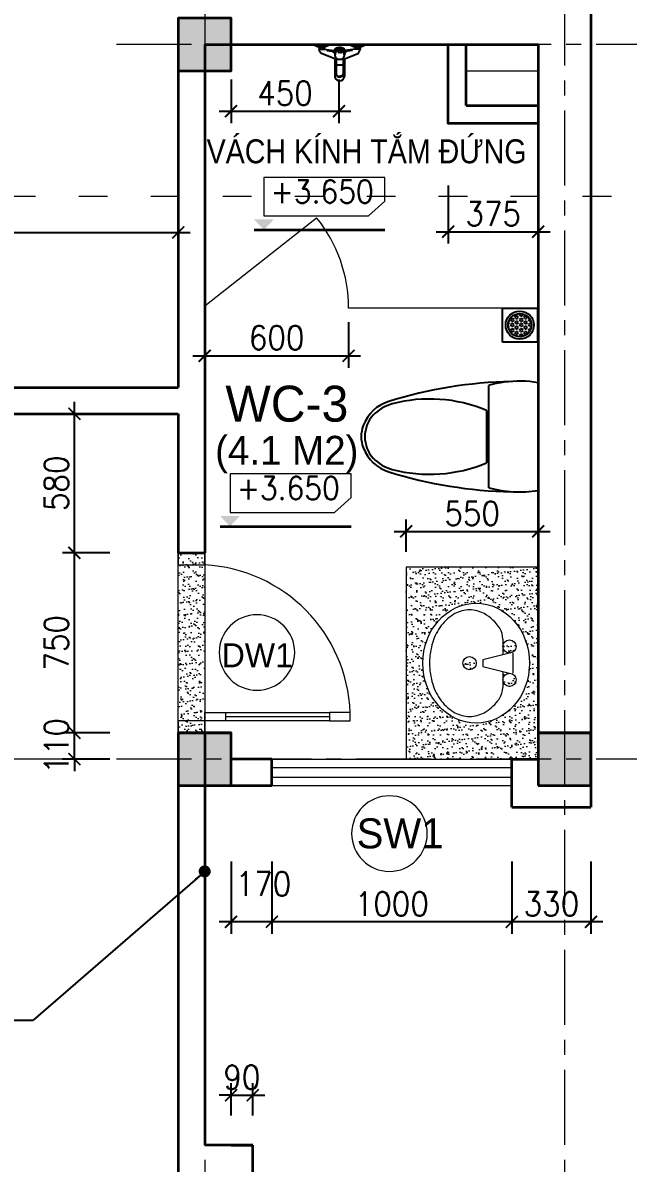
# Model space of a CAD drawing. Header units: millimetres. Extents: x -529782 to -142003, y -492574 to -273331.
# Drawn here: x -235183 to -232660, y -366696 to -361941 of the extents above; entities that cross this region are included whole.
import ezdxf

# ---------------------------------------------------------------- set-up
doc = ezdxf.new("R2010")
doc.units = ezdxf.units.MM
doc.header["$LTSCALE"] = 500
doc.header["$MEASUREMENT"] = 0
doc.header["$PDMODE"] = 3
doc.linetypes.add('ACAD_ISO03W100', pattern=[30, 12, -18])
doc.linetypes.add('CENTER', pattern=[2, 1.25, -0.25, 0.25, -0.25])
doc.layers.get('0').update_dxf_attribs({"linetype": 'CONTINUOUS', "lineweight": 13})
doc.layers.get('Defpoints').update_dxf_attribs({"color": 255, "linetype": 'CONTINUOUS', "lineweight": 13})
for name, color, linetype, lineweight in [('1.cat 30', 30, 'CONTINUOUS', 35), ('1.cot', 2, 'CONTINUOUS', 35), ('2.thay 145', 145, 'CONTINUOUS', 18), ('3.manh 08', 8, 'CONTINUOUS', 9), ('4.dim 08', 8, 'CONTINUOUS', 13), ('5.noi that 15', 15, 'CONTINUOUS', 9), ('7.tim 67', 67, 'CENTER', 9), ('8.vat lieu 08', 8, 'CONTINUOUS', 5), ('9.text \xad white', 7, 'CONTINUOUS', 15), ('CA.manh 08', 8, 'CONTINUOUS', 9), ('CA.thay 145', 145, 'CONTINUOUS', 18), ('noithat', 15, 'CONTINUOUS', 9)]:
    doc.layers.add(name, color=color, linetype=linetype, lineweight=lineweight)
doc.layers.add('Furniture', color=155, linetype='CONTINUOUS')
doc.layers.add('Interior', color=15, linetype='CONTINUOUS')
doc.styles.add('CA.JSC1', font='')
doc.styles.get("Standard").update_dxf_attribs({"font": 'txt.shx', "width": 0.9})
doc.styles.add('VnAvantH', font='')
doc.styles.get('CA.JSC1').set_extended_font_data('.VnAvantH')
doc.styles.get('VnAvantH').set_extended_font_data('.VnAvantH')
doc.dimstyles.new('CA 50', dxfattribs={"dimscale": 0, "dimtxt": 100, "dimasz": 50, "dimexe": 50, "dimexo": 0, "dimgap": 25, "dimtad": 1, "dimdec": 0, "dimzin": 0, "dimdsep": 46, "dimtxsty": 'Standard', "dimblk": 'ARCHTICK', "dimcen": 0.09, "dimdle": 50, "dimclrd": 256, "dimclre": 256, "dimclrt": 7, "dimadec": 0, "dimazin": 0, "dimtfac": 1, "dimtdec": 0, "dimtix": 1, "dimtmove": 2, "dimatfit": 3, "dimldrblk": 'DOT', "dimfxl": 1, "dimtolj": 1, "dimtzin": 0, "dimarcsym": 0})
pattern_1 = [(37.50000000000001, (0, 0), (-1.259867162192163, 38.53647538026317), [0, -30.4, 0, -34, 0, -32.5]), (7.499999999999999, (0, 0), (35.39553410535454, 56.4429213045948), [0, -16.4, 0, -27.4, 0, -10.5]), (327.5, (-24.6, 0), (62.2828372350299, 0.11318107073929), [0, -10, 0, -36, 0, -47]), (317.5, (-24.6, 0), (60.12253209144586, 17.55351129868498), [0, -5, 0, -23.6, 0, -27])]

# ---------------------------------------------------------------- blocks, each defined once
blk = doc.blocks.new('A$C748E2B85')
at = {"layer": 'Interior', "linetype": 'Continuous'}
for p, q in [((454.9078383371234, 729.4450964294374), (4.907838337123394, 729.4450964294374)), ((443.4428701847792, 523.0756696760654), (16.37280648946762, 523.0756696760654)), ((120.2002038061619, 513.6350480206311), (339.6154957935214, 513.6350480206311))]:
    blk.add_line(p, q, dxfattribs=at)
at = {"layer": 'Interior'}
for p, q in [((460.623056165874, 678.309802159667), (454.9078383371234, 729.4450964294374)), ((460.623056165874, 625.2653613947332), (460.623056165874, 678.309802159667)), ((455.0607122182846, 574.9670556634665), (460.623056165874, 625.2653613947332)), ((443.4428701847792, 523.0756696760654), (455.0607122182846, 574.9670556634665))]:
    blk.add_line(p, q, dxfattribs=at)
at = {"layer": 'Interior', "linetype": 'Continuous'}
for start, end in [(170.5376780025137, 187.7399460608841), (187.7399460608841, 195.8219819027273)]:
    blk.add_arc((470.6721695438027, 651.8177002482116), 472.1889783439482, start, end, dxfattribs=at)
at = {"layer": 'Interior'}
for centre, radius, start, end in [((1857.315027289093, 657.5956825204194), 1857.737852278393, 181.2223681000156, 197.2477400344126), ((-1397.499350614846, 657.5956825204194), 1857.737852278393, 342.7522599655873, 358.7776318999843), ((686.6743587851524, 277.5299879200757), 613.7088623028949, 157.3737438994382, 194.7785650620011), ((-226.8586591854692, 277.5299879200757), 613.7088623028949, 345.2214349379988, 22.62625610056185), ((242.327092282474, 156.1984405256808), 166.7070351506958, 197.2477400344126, 249.5476091976655), ((253.6172482296824, 163.284667480737), 165.8356054027062, 194.7785650620011, 226.85426446044), ((217.4885843843222, 156.1984405256808), 166.7070351506958, 290.4523908023345, 342.7522599655873), ((206.1984513700008, 163.284667480737), 165.8356054027062, 313.14573553956, 345.2214349379988), ((229.9078498035669, 137.9887551479042), 131.1654632825287, 226.85426446044, 313.14573553956), ((229.9078383371234, 122.8973074816167), 131.1654632825287, 249.5476091976655, 290.4523908023345)]:
    blk.add_arc(centre, radius, start, end, dxfattribs=at)
blk = doc.blocks.new('A$C1A9D127A')
at = {"layer": 'noithat', "color": 135, "linetype": 'Continuous'}
for p, q in [((49.99985728343017, 109.9998206971213), (-0.0001427165698260069, 109.9998206971213)), ((-0.0001427165698260069, 109.9998206971213), (-0.0001427165698260069, -0.000179302878677845)), ((49.99985728343017, -0.000179302878677845), (49.99985728343017, 109.9998206971213)), ((-0.0001427165698260069, -0.000179302878677845), (49.99985728343017, -0.000179302878677845))]:
    blk.add_line(p, q, dxfattribs=at)
blk = doc.blocks.new('A$C2BDB356E')
at = {"layer": 'noithat', "color": 135, "linetype": 'Continuous'}
for p, q in [((0.0007344302721321583, 599.9999563574092), (0.0007344302721321583, 699.9999563574092)), ((0.0007344302721321583, 699.9999563574092), (40.00073443027213, 699.9999563574092)), ((40.00073443027213, 699.9999563574092), (40.00073443027213, 599.9999563574092)), ((40.00073443027213, 599.9999563574092), (0.0007344302721321583, 599.9999563574092)), ((0.0007344302721321583, 99.99995635740925), (0.0007344302721321583, -4.364259075373411e-05)), ((40.00073443027213, 99.99995635740925), (0.0007344302721321583, 99.99995635740925)), ((40.00073443027213, -4.364259075373411e-05), (40.00073443027213, 99.99995635740925)), ((0.0007344302721321583, -4.364259075373411e-05), (40.00073443027213, -4.364259075373411e-05))]:
    blk.add_line(p, q, dxfattribs=at)
at = {"layer": 'noithat', "color": 8, "linetype": 'Continuous'}
for p, q in [((0.0007344302721321583, 99.99995635740925), (0.0007344302721321583, 599.9999563574092)), ((20.00073443027213, 599.9999563574092), (20.00073443027213, 99.99995635740925)), ((40.00073443027213, 599.9999563574092), (40.00073443027213, 99.99995635740925))]:
    blk.add_line(p, q, dxfattribs=at)
at = {"layer": 'noithat', "color": 1, "linetype": 'Continuous'}
blk.add_arc((10.18820847296689, 740.3098040898665), 740.9098847954065, 272.306074052381, 356.8812333185894, dxfattribs=at)
blk = doc.blocks.new('sdfdggh')
at = {"layer": '7.tim 67', "ltscale": 0.5}
for p, q in [((8609.999999999302, 2894.499999999942), (8609.999999999302, -9823.000000000058)), ((10110.00000000006, 2894.499999999942), (10110.00000000006, -9823.000000000058)), ((12554.49999999994, -1329.999999999942), (8221.499999999942, -1329.999999999942)), ((12554.49999999994, -4310), (-2632.000000000058, -4310))]:
    blk.add_line(p, q, dxfattribs=at)
blk = doc.blocks.new('_ArchTick')
at = {"color": 1, "linetype": 'ByBlock', "const_width": 0.150000081}
blk.add_lwpolyline([(-0.5000002699998731, -0.5000002699998731), (0.5000002699998731, 0.5000002699998731)], dxfattribs=at)
blk = doc.blocks.new('*D418')
at = {"layer": '4.dim 08', "lineweight": -2, "transparency": 16777216}
for p, q in [((-236895.135812065, -363004.5), (-236895.135812065, -362765)), ((-234535.1358120652, -363004.5), (-234535.1358120652, -362765)), ((-236945.135812065, -362815), (-234485.1358120652, -362815))]:
    blk.add_line(p, q, dxfattribs=at)
at = {"layer": 'Defpoints', "color": 0, "transparency": 16777216}
for p in [(-234535.1358120652, -362815), (-236895.135812065, -363004.5), (-234535.1358120652, -363004.5)]:
    blk.add_point(p, dxfattribs=at)
at = {"layer": '4.dim 08', "lineweight": -2, "transparency": 16777216, "xscale": 50, "yscale": 50, "zscale": 50, "rotation": 180}
blk.add_blockref('_ArchTick', (-236895.135812065, -362815), dxfattribs=at)
at = {"layer": '4.dim 08', "lineweight": -2, "transparency": 16777216, "xscale": 50, "yscale": 50, "zscale": 50}
blk.add_blockref('_ArchTick', (-234535.1358120652, -362815), dxfattribs=at)
at = {"layer": '4.dim 08', "color": 7, "transparency": 16777216, "insert": (-235715.1358120651, -362740), "char_height": 100, "attachment_point": 5}
blk.add_mtext('\\A1;2360', dxfattribs=at)
blk = doc.blocks.new('_DOT')
at = {"color": 1, "linetype": 'ByBlock'}
blk.add_line((-0.5, 0), (-1, 0), dxfattribs=at)
at = {"color": 1, "linetype": 'ByBlock', "const_width": 0.5}
blk.add_lwpolyline([(-0.25, 0, 1), (0.25, 0, 1)], format="xyb", close=True, dxfattribs=at)
blk = doc.blocks.new('*D447')
at = {"layer": '4.dim 08', "lineweight": -2, "transparency": 16777216}
for p, q in [((-234968, -364900.9999999998), (-234968, -364850.9999999998)), ((-234820.5, -364900.9999999998), (-235018, -364900.9999999998)), ((-234968, -365010.9999999998), (-234968, -364900.9999999998)), ((-234820.5, -365010.9999999998), (-235018, -365010.9999999998)), ((-234968, -365010.9999999998), (-234968, -365060.9999999998))]:
    blk.add_line(p, q, dxfattribs=at)
at = {"layer": 'Defpoints', "color": 0, "transparency": 16777216}
for p in [(-234968, -364900.9999999998), (-234820.5, -364900.9999999998), (-234820.5, -365010.9999999998)]:
    blk.add_point(p, dxfattribs=at)
at = {"layer": '4.dim 08', "lineweight": -2, "transparency": 16777216, "xscale": 50, "yscale": 50, "zscale": 50}
for p, rotation in [((-234968, -364900.9999999998), 270), ((-234968, -365010.9999999998), 90)]:
    blk.add_blockref('_ArchTick', p, dxfattribs=dict(at, rotation=rotation))
at = {"layer": '4.dim 08', "color": 7, "transparency": 16777216, "insert": (-235042.9999999999, -364955.9999999998), "char_height": 100, "attachment_point": 5, "rotation": 90}
blk.add_mtext('\\A1;110', dxfattribs=at)
blk = doc.blocks.new('*D448')
at = {"layer": '4.dim 08', "lineweight": -2, "transparency": 16777216}
for p, q in [((-234968, -364950.9999999998), (-234968, -364100.9999999998)), ((-234820.5, -364150.9999999998), (-235018, -364150.9999999998)), ((-234820.5, -364900.9999999998), (-235018, -364900.9999999998))]:
    blk.add_line(p, q, dxfattribs=at)
at = {"layer": 'Defpoints', "color": 0, "transparency": 16777216}
for p in [(-234968, -364150.9999999998), (-234820.5, -364150.9999999998), (-234820.5, -364900.9999999998)]:
    blk.add_point(p, dxfattribs=at)
at = {"layer": '4.dim 08', "lineweight": -2, "transparency": 16777216, "xscale": 50, "yscale": 50, "zscale": 50}
for p, rotation in [((-234968, -364150.9999999998), 90), ((-234968, -364900.9999999998), 270)]:
    blk.add_blockref('_ArchTick', p, dxfattribs=dict(at, rotation=rotation))
at = {"layer": '4.dim 08', "color": 7, "transparency": 16777216, "insert": (-235042.9999999999, -364525.9999999998), "char_height": 100, "attachment_point": 5, "rotation": 90}
blk.add_mtext('\\A1;750', dxfattribs=at)
blk = doc.blocks.new('*D449')
at = {"layer": '4.dim 08', "lineweight": -2, "transparency": 16777216}
for p, q in [((-234968, -364200.9999999998), (-234968, -363520.9999999998)), ((-234820.5, -363570.9999999998), (-235018, -363570.9999999998)), ((-234820.5, -364150.9999999998), (-235018, -364150.9999999998))]:
    blk.add_line(p, q, dxfattribs=at)
at = {"layer": 'Defpoints', "color": 0, "transparency": 16777216}
for p in [(-234968, -363570.9999999998), (-234820.5, -363570.9999999998), (-234820.5, -364150.9999999998)]:
    blk.add_point(p, dxfattribs=at)
at = {"layer": '4.dim 08', "lineweight": -2, "transparency": 16777216, "xscale": 50, "yscale": 50, "zscale": 50}
for p, rotation in [((-234968, -363570.9999999998), 90), ((-234968, -364150.9999999998), 270)]:
    blk.add_blockref('_ArchTick', p, dxfattribs=dict(at, rotation=rotation))
at = {"layer": '4.dim 08', "color": 7, "transparency": 16777216, "insert": (-235042.9999999999, -363860.9999999999), "char_height": 100, "attachment_point": 5, "rotation": 90}
blk.add_mtext('\\A1;580', dxfattribs=at)
blk = doc.blocks.new('*D450')
at = {"layer": '4.dim 08', "lineweight": -2, "transparency": 16777216}
for p, q in [((-233145.135812065, -365437.5), (-233145.135812065, -365739.5)), ((-232815.135812065, -365437.5), (-232815.135812065, -365739.5)), ((-232765.135812065, -365689.5), (-233195.135812065, -365689.5))]:
    blk.add_line(p, q, dxfattribs=at)
at = {"layer": 'Defpoints', "color": 0, "transparency": 16777216}
for p in [(-233145.135812065, -365437.5), (-232815.135812065, -365437.5), (-233145.135812065, -365689.5)]:
    blk.add_point(p, dxfattribs=at)
at = {"layer": '4.dim 08', "lineweight": -2, "transparency": 16777216, "xscale": 50, "yscale": 50, "zscale": 50, "rotation": 180}
blk.add_blockref('_ArchTick', (-233145.135812065, -365689.5), dxfattribs=at)
at = {"layer": '4.dim 08', "lineweight": -2, "transparency": 16777216, "xscale": 50, "yscale": 50, "zscale": 50}
blk.add_blockref('_ArchTick', (-232815.135812065, -365689.5), dxfattribs=at)
at = {"layer": '4.dim 08', "color": 7, "transparency": 16777216, "insert": (-232980.135812065, -365614.5), "char_height": 100, "attachment_point": 5}
blk.add_mtext('\\A1;330', dxfattribs=at)
blk = doc.blocks.new('*D451')
at = {"layer": '4.dim 08', "lineweight": -2, "transparency": 16777216}
for p, q in [((-234145.135812065, -365437.5), (-234145.135812065, -365739.5)), ((-233145.135812065, -365437.5), (-233145.135812065, -365739.5)), ((-233095.135812065, -365689.5), (-234195.135812065, -365689.5))]:
    blk.add_line(p, q, dxfattribs=at)
at = {"layer": 'Defpoints', "color": 0, "transparency": 16777216}
for p in [(-234145.135812065, -365437.5), (-233145.135812065, -365437.5), (-234145.135812065, -365689.5)]:
    blk.add_point(p, dxfattribs=at)
at = {"layer": '4.dim 08', "lineweight": -2, "transparency": 16777216, "xscale": 50, "yscale": 50, "zscale": 50, "rotation": 180}
blk.add_blockref('_ArchTick', (-234145.135812065, -365689.5), dxfattribs=at)
at = {"layer": '4.dim 08', "lineweight": -2, "transparency": 16777216, "xscale": 50, "yscale": 50, "zscale": 50}
blk.add_blockref('_ArchTick', (-233145.135812065, -365689.5), dxfattribs=at)
at = {"layer": '4.dim 08', "color": 7, "transparency": 16777216, "insert": (-233645.135812065, -365614.5), "char_height": 100, "attachment_point": 5}
blk.add_mtext('\\A1;1000', dxfattribs=at)
blk = doc.blocks.new('*D452')
at = {"layer": '4.dim 08', "lineweight": -2, "transparency": 16777216}
for p, q in [((-234315.135812065, -365437.5), (-234315.135812065, -365739.5)), ((-234145.135812065, -365437.5), (-234145.135812065, -365739.5)), ((-234095.135812065, -365689.5), (-234365.135812065, -365689.5))]:
    blk.add_line(p, q, dxfattribs=at)
at = {"layer": 'Defpoints', "color": 0, "transparency": 16777216}
for p in [(-234315.135812065, -365437.5), (-234145.135812065, -365437.5), (-234315.135812065, -365689.5)]:
    blk.add_point(p, dxfattribs=at)
at = {"layer": '4.dim 08', "lineweight": -2, "transparency": 16777216, "xscale": 50, "yscale": 50, "zscale": 50, "rotation": 180}
blk.add_blockref('_ArchTick', (-234315.135812065, -365689.5), dxfattribs=at)
at = {"layer": '4.dim 08', "lineweight": -2, "transparency": 16777216, "xscale": 50, "yscale": 50, "zscale": 50}
blk.add_blockref('_ArchTick', (-234145.135812065, -365689.5), dxfattribs=at)
at = {"layer": '4.dim 08', "color": 7, "transparency": 16777216, "insert": (-234180, -365531), "char_height": 100, "attachment_point": 5}
blk.add_mtext('\\A1;170', dxfattribs=at)
blk = doc.blocks.new('*D469')
at = {"layer": '4.dim 08', "lineweight": -2, "transparency": 16777216}
for p, q in [((-233410.135812065, -362619.8052505896), (-233410.135812065, -362861.8628817725)), ((-233035.135812065, -362619.8052505896), (-233035.135812065, -362861.8628817725)), ((-233460.135812065, -362811.8628817725), (-232985.135812065, -362811.8628817725))]:
    blk.add_line(p, q, dxfattribs=at)
at = {"layer": 'Defpoints', "color": 0, "transparency": 16777216}
for p in [(-233410.135812065, -362619.8052505896), (-233035.135812065, -362619.8052505896), (-233035.135812065, -362811.8628817725)]:
    blk.add_point(p, dxfattribs=at)
at = {"layer": '4.dim 08', "lineweight": -2, "transparency": 16777216, "xscale": 50, "yscale": 50, "zscale": 50, "rotation": 180}
blk.add_blockref('_ArchTick', (-233410.135812065, -362811.8628817725), dxfattribs=at)
at = {"layer": '4.dim 08', "lineweight": -2, "transparency": 16777216, "xscale": 50, "yscale": 50, "zscale": 50}
blk.add_blockref('_ArchTick', (-233035.135812065, -362811.8628817725), dxfattribs=at)
at = {"layer": '4.dim 08', "color": 7, "transparency": 16777216, "insert": (-233222.635812065, -362736.8628817725), "char_height": 100, "attachment_point": 5}
blk.add_mtext('\\A1;375', dxfattribs=at)
blk = doc.blocks.new('A$C4F894D79')
at = {"layer": 'noithat'}
for p, q in [((173.4940664246678, 387.2920131161809), (250.3149459287524, 387.2920131161809)), ((242.2402637004852, 435.7401064969599), (339.1364504694939, 435.7401064969599)), ((242.2402637004852, 419.5907420367002), (274.5389926210046, 290.3958263471723)), ((306.8377215415239, 290.3958263471723), (339.1364504694939, 419.5907420367002)), ((331.0617682337761, 387.2920131161809), (408.1046692058444, 387.2920131161809)), ((274.5389926210046, 290.3958263471723), (306.8377215415239, 290.3958263471723))]:
    blk.add_line(p, q, dxfattribs=at)
for centre in [(209.9415347799659, 419.5907420367002), (371.4351793900132, 419.5907420367002), (290.6883570849895, 225.7983685024083)]:
    blk.add_circle(centre, 32.29872892255662, dxfattribs=at)
for centre, radius, start, end in [((173.4940664246678, 290.3958263471723), 96.89618676766986, 90, 122.2598079683541), ((408.1046692058444, 290.3958263471723), 96.89618676766986, 56.09549007639636, 90), ((232.9384881556034, 196.217803709209), 208.265595459182, 122.2598079683541, 151.0887989992334), ((313.5024673640728, 149.6368352472782), 266.4918060370317, 53.13010218340126, 56.09549007639636), ((348.4382260069251, 196.217803709209), 208.265595459182, 28.91120100076662, 53.13010218340126), ((179.3781519606709, 225.7983685024083), 147.0796262590559, 151.0887989992334, 180), ((401.9985622018576, 225.7983685024083), 147.0796262590559, 0, 28.91120100076662), ((179.3781519606709, 225.7983685024083), 147.0796262590559, 180, 208.9112010007666), ((401.9985622018576, 225.7983685024083), 147.0796262590559, 331.0887989992334, 0), ((232.9384881556034, 255.3789332956076), 208.265595459182, 208.9112010007666, 233.1301021834012), ((348.4382260069251, 255.3789332956076), 208.265595459182, 306.8698978165987, 331.0887989992334), ((267.8742468059063, 301.9599017575383), 266.4918060370317, 233.1301021834012, 252.742060996397), ((313.5024673640728, 301.9599017575383), 266.4918060370317, 287.257939003603, 306.8698978165987), ((290.6883570849895, 375.3974571116269), 343.3914621439997, 252.742060996397, 270), ((290.6883570849895, 375.3974571116269), 343.3914621439997, 270, 287.257939003603)]:
    blk.add_arc(centre, radius, start, end, dxfattribs=at)
blk.add_ellipse((290.6883570849895, 258.0971533693373), major_axis=(-290.6885603030169, 5.339685868958306e-14), ratio=0.888888696429528, dxfattribs=at)
blk = doc.blocks.new('A$C6AE226AE')
at = {"layer": 'Furniture'}
for p, q in [((1.615978544577956e-05, 140.9872102633672), (145.975153458261, 140.9872102633672)), ((1.615978544577956e-05, -1.302789314649999e-06), (1.615978544577956e-05, 140.9872102633672)), ((34.04575851532718, 92.90320842554365), (37.17075851532718, 98.31586719919642)), ((37.17075988043507, 98.31586943968796), (43.42075988043507, 98.31586943968796)), ((42.09876542781421, 109.1411869896874), (43.42075988043507, 109.1411869896874)), ((43.42075851532718, 109.1411847465019), (44.36195536423838, 110.7713855087413)), ((46.54576114054362, 92.90320836490855), (43.42076114054362, 98.31586713856132)), ((52.79575851765912, 103.7285259715031), (55.92075851765912, 109.1411847451559)), ((55.9207611428792, 98.31586713990873), (52.7957611428792, 103.7285259135615)), ((55.92075988043507, 109.1411869896874), (62.17075988043507, 109.1411869896874)), ((55.92075988043507, 98.31586943968796), (62.17075988043507, 98.31586943968796)), ((65.29576114521115, 103.7285259149076), (62.17076114521115, 109.1411846885603)), ((62.17075851999471, 98.3158671965025), (65.2957585199947, 103.7285259701553)), ((71.5457585199947, 114.5538435174608), (74.15947862416215, 119.0809395346432)), ((74.67076114754309, 109.1411846899073), (71.54576114754309, 114.55384346356)), ((71.54575852232665, 92.90320842150277), (74.67075852232665, 98.31586719515553)), ((74.67075988043507, 109.1411869896874), (80.92075988043507, 109.1411869896874)), ((74.67075988043507, 98.31586943968796), (80.92075988043507, 98.31586943968796)), ((80.92075852232665, 109.1411847424611), (84.04575852232665, 114.5538435161138)), ((84.04576114754309, 92.90320836894898), (80.92076114754309, 98.31586714260175)), ((84.04576114987867, 114.5538434649079), (82.04330597353692, 118.0221975702098)), ((90.2957585246586, 103.7285259674609), (93.4207585246586, 109.1411847411136)), ((93.42076114987867, 98.31586714394962), (90.29576114987867, 103.7285259176024)), ((93.42075988043507, 109.1411869896874), (99.67075988043507, 109.1411869896874)), ((93.42075988043507, 98.31586943968796), (99.67075988043507, 98.31586943968796)), ((102.7957611522106, 103.7285259189498), (99.67076115221062, 109.1411846926026)), ((99.67075852699782, 98.3158671924607), (102.7957585269978, 103.7285259661135)), ((109.0457585293261, 92.90320841746188), (111.8901073950983, 97.82976516742883)), ((145.975153458261, 140.9872102633672), (145.975153458261, -1.302789314649999e-06)), ((23.23027777109382, 65.83991678968778), (24.67075988043507, 65.83991678968778)), ((23.3981182137577, 76.66523433968723), (24.67075988043507, 76.66523433968723)), ((24.67075851532718, 76.66523210458536), (27.79575851532718, 82.07789087823812)), ((27.79576113354415, 60.42725571894925), (24.67076113354415, 65.83991449260202)), ((25.22604842218789, 55.97638733620079), (27.79575851765912, 60.42725578228101)), ((27.79576113587609, 82.07789081490637), (25.53731545888877, 85.98963347357949)), ((37.17076113821167, 87.49054958990791), (34.04576113821167, 92.90320836356068)), ((34.04575851765912, 71.25257332958654), (37.17075851765912, 76.6652321032393)), ((37.17076113587609, 65.83991449394807), (34.04576113587609, 71.25257326760084)), ((34.04575851999471, 49.60193823362761), (37.17075851999471, 55.01459700728037)), ((37.17076113354415, 44.18927939799096), (34.04576113354415, 49.60193817164372)), ((37.17075988043507, 87.4905518896885), (43.42075988043507, 87.4905518896885)), ((37.17075988043507, 76.66523433968723), (43.42075988043507, 76.66523433968723)), ((37.17075988043507, 65.83991678968778), (43.42075988043507, 65.83991678968778)), ((37.17075988043507, 55.01459923968832), (43.42075988043507, 55.01459923968832)), ((43.42075851765912, 87.49054965054484), (46.54575851765912, 92.9032084241976)), ((46.54576113821167, 71.25257326894962), (43.42076113821167, 76.66523204260238)), ((43.42075851999471, 65.8399145545859), (46.54575851999471, 71.25257332823867)), ((46.54576113587609, 49.60193817298978), (43.42076113587609, 55.01459694664254)), ((43.42075852232665, 44.18927945862788), (46.54575852232665, 49.60193823228065)), ((52.79575851999471, 82.0778908755442), (55.92075851999471, 87.49054964919696)), ((55.92076114054362, 76.66523204395025), (52.79576114054362, 82.07789081760302)), ((52.79575852232665, 60.42725577958618), (55.92075852232665, 65.83991455323894)), ((55.92076113821167, 55.01459694799132), (52.79576113821167, 60.42725572164409)), ((55.92075988043507, 87.4905518896885), (62.17075988043507, 87.4905518896885)), ((55.92075988043507, 76.66523433968723), (62.17075988043507, 76.66523433968723)), ((55.92075988043507, 65.83991678968778), (62.17075988043507, 65.83991678968778)), ((55.92075988043507, 55.01459923968832), (62.17075988043507, 55.01459923968832)), ((65.2957611428792, 82.07789081895044), (62.1707611428792, 87.4905495926032)), ((62.17075852232665, 76.66523210054447), (65.29575852232665, 82.07789087419724)), ((65.29576114054362, 60.42725572299196), (62.17076114054362, 65.83991449664472)), ((62.17075852465859, 55.01459700458599), (65.2957585246586, 60.42725577823876)), ((74.67076114521115, 87.49054959394925), (71.54576114521115, 92.90320836760202)), ((71.5457585246586, 71.25257332554429), (74.6707585246586, 76.66523209919706)), ((74.6707611428792, 65.83991449799214), (71.5457611428792, 71.2525732716449)), ((71.54575852699782, 49.60193822958581), (74.67075852699782, 55.01459700323858)), ((74.67076114054362, 44.18927940203366), (71.54576114054362, 49.60193817568643)), ((74.67075988043507, 87.4905518896885), (80.92075988043507, 87.4905518896885)), ((74.67075988043507, 76.66523433968723), (80.92075988043507, 76.66523433968723)), ((74.67075988043507, 65.83991678968778), (80.92075988043507, 65.83991678968778)), ((74.67075988043507, 55.01459923968832), (80.92075988043507, 55.01459923968832)), ((80.9207585246586, 87.49054964650259), (84.0457585246586, 92.90320842015535)), ((84.04576114521115, 71.25257327299096), (80.92076114521115, 76.66523204664372)), ((80.92075852699782, 65.83991455054411), (84.04575852699782, 71.25257332419687)), ((84.0457611428792, 49.60193817703384), (80.9207611428792, 55.01459695068661)), ((80.92075852932612, 44.18927945458699), (84.04575852932612, 49.60193822823976)), ((90.29575852699782, 82.0778908715024), (93.42075852699782, 87.49054964515517)), ((93.42076114754309, 76.66523204799068), (90.29576114754309, 82.07789082164345)), ((90.29575852932612, 60.42725577554529), (93.42075852932612, 65.83991454919806)), ((93.42076114521115, 55.01459695203266), (90.29576114521115, 60.42725572568543)), ((93.42075988043507, 87.4905518896885), (99.67075988043507, 87.4905518896885)), ((93.42075988043507, 76.66523433968723), (99.67075988043507, 76.66523433968723)), ((93.42075988043507, 65.83991678968778), (99.67075988043507, 65.83991678968778)), ((93.42075988043507, 55.01459923968832), (99.67075988043507, 55.01459923968832)), ((102.7957611498787, 82.07789082299132), (99.67076114987867, 87.49054959664409)), ((99.67075852932612, 76.66523209650359), (102.7957585293261, 82.07789087015635)), ((102.7957611475431, 60.42725572703239), (99.67076114754309, 65.83991450068515)), ((99.6707585316617, 55.0145970005442), (102.7957585316617, 60.42725577419696)), ((112.1707611522106, 87.4905495979915), (109.0457611522106, 92.90320837164427)), ((109.0457585316617, 71.2525733215025), (112.1707585316617, 76.66523209515526)), ((112.1707611498787, 65.83991450203303), (109.0457611498787, 71.25257327568579)), ((109.0457585339936, 49.60193822554447), (112.1707585339936, 55.01459699919724)), ((112.1707611475431, 44.18927940607409), (109.0457611475431, 49.60193817972686)), ((112.1707598804351, 87.4905518896885), (117.2287820203601, 87.4905518896885)), ((112.1707598804351, 76.66523433968723), (118.4207598804351, 76.66523433968723)), ((112.1707598804351, 65.83991678968778), (118.4207598804351, 65.83991678968778)), ((112.1707598804351, 55.01459923968832), (117.7596429592559, 55.01459923968832)), ((120.1930389306581, 73.59555689329136), (118.4207611522106, 76.66523205068597)), ((118.4207585339936, 65.83991454650277), (120.2694843120116, 69.04200152329076)), ((37.17075988043507, 44.18928168968887), (43.42075988043507, 44.18928168968887)), ((40.23575319396332, 33.3639641396876), (43.42075988043507, 33.3639641396876)), ((45.75098978014285, 29.32788744152094), (43.42076113354415, 33.36396185068543)), ((52.79575852465859, 38.7766206836277), (55.92075852465859, 44.18927945728046)), ((55.92076113587609, 33.36396185203148), (52.79576113587609, 38.77662062568425)), ((55.92075988043507, 44.18928168968887), (62.17075988043507, 44.18928168968887)), ((55.92075988043507, 33.3639641396876), (62.17075988043507, 33.3639641396876)), ((65.29576113821167, 38.77662062703303), (62.17076113821167, 44.18927940068579)), ((62.17075852699782, 33.36396190862752), (65.29575852699782, 38.77662068228028)), ((71.54575852932612, 27.9513031336287), (74.67075852932612, 33.36396190728146)), ((74.67076113821167, 22.53864430607473), (71.54576113821167, 27.9513030797275)), ((74.67075988043507, 44.18928168968887), (80.92075988043507, 44.18928168968887)), ((74.67075988043507, 33.3639641396876), (80.92075988043507, 33.3639641396876)), ((74.67075988043507, 22.53864658968814), (79.74245503910424, 22.53864658968814)), ((84.04576114054362, 27.95130308107537), (80.92076114054362, 33.36396185472813)), ((81.05990575484611, 22.77965441891502), (84.0457585316617, 27.95130313228037)), ((90.2957585316617, 38.7766206795859), (93.4207585316617, 44.18927945323867)), ((93.4207611428792, 33.36396185607555), (90.2957611428792, 38.77662062972831)), ((93.42075988043507, 44.18928168968887), (99.67075988043507, 44.18928168968887)), ((93.42075988043507, 33.3639641396876), (99.67075988043507, 33.3639641396876)), ((102.7957611452111, 38.77662063107437), (99.67076114521115, 44.18927940472713)), ((99.67075853399365, 33.36396190458618), (102.7957585339936, 38.77662067823894)), ((112.1707598804351, 44.18928168968887), (112.5594892210393, 44.18928168968887)), ((145.975153458261, -1.302789314649999e-06), (1.615978544577956e-05, -1.302789314649999e-06))]:
    blk.add_line(p, q, dxfattribs=at)
for radius in [58.63567904508899, 48.64260077431322]:
    blk.add_circle((71.64883454011579, 70.5031742878491), radius, dxfattribs=at)
blk = doc.blocks.new('*D601')
at = {"layer": '4.dim 08', "lineweight": -2, "transparency": 16777216}
for p, q in [((-233585.135812065, -364146.7739754386), (-233585.135812065, -364011.3234892635)), ((-233035.135812065, -364146.7739754386), (-233035.135812065, -364011.3234892635)), ((-233635.135812065, -364061.3234892635), (-232985.135812065, -364061.3234892635))]:
    blk.add_line(p, q, dxfattribs=at)
at = {"layer": 'Defpoints', "color": 0, "transparency": 16777216}
for p in [(-233035.135812065, -364061.3234892635), (-233585.135812065, -364146.7739754386), (-233035.135812065, -364146.7739754386)]:
    blk.add_point(p, dxfattribs=at)
at = {"layer": '4.dim 08', "lineweight": -2, "transparency": 16777216, "xscale": 50, "yscale": 50, "zscale": 50, "rotation": 180}
blk.add_blockref('_ArchTick', (-233585.135812065, -364061.3234892635), dxfattribs=at)
at = {"layer": '4.dim 08', "lineweight": -2, "transparency": 16777216, "xscale": 50, "yscale": 50, "zscale": 50}
blk.add_blockref('_ArchTick', (-233035.135812065, -364061.3234892635), dxfattribs=at)
at = {"layer": '4.dim 08', "color": 7, "transparency": 16777216, "insert": (-233310.135812065, -363986.3234892635), "char_height": 100, "attachment_point": 5}
blk.add_mtext('\\A1;550', dxfattribs=at)
blk = doc.blocks.new('ki hieu cost')
at = {"layer": '1.cat 30'}
blk.add_line((-119312.6479903211, -196389.5266377838), (-118175.9534743076, -196389.5266377837), dxfattribs=at)
at = {"layer": '3.manh 08'}
blk.add_lwpolyline([(-119227.225577535, -195933.8747298737), (-119227.225577535, -196268.1983629046), (-118320.4604987512, -196268.1983629046), (-118175.9534743076, -196138.8011558482), (-118175.9534743076, -195933.8747298737)], close=True, dxfattribs=at)
blk.add_solid([(-119312.6479903211, -196299.0221607631), (-119141.803164749, -196299.0221607631), (-119227.225577535, -196389.5266377839)], dxfattribs=at)
blk = doc.blocks.new('*D602')
at = {"layer": '4.dim 08', "lineweight": -2, "transparency": 16777216}
for p, q in [((-234425.135812065, -363189.8665834923), (-234425.135812065, -363379.0847885479)), ((-233825.135812065, -363189.8665834923), (-233825.135812065, -363379.0847885479)), ((-234475.135812065, -363329.0847885479), (-233775.135812065, -363329.0847885479))]:
    blk.add_line(p, q, dxfattribs=at)
at = {"layer": 'Defpoints', "color": 0, "transparency": 16777216}
for p in [(-234425.135812065, -363189.8665834923), (-233825.135812065, -363189.8665834923), (-233825.135812065, -363329.0847885479)]:
    blk.add_point(p, dxfattribs=at)
at = {"layer": '4.dim 08', "lineweight": -2, "transparency": 16777216, "xscale": 50, "yscale": 50, "zscale": 50, "rotation": 180}
blk.add_blockref('_ArchTick', (-234425.135812065, -363329.0847885479), dxfattribs=at)
at = {"layer": '4.dim 08', "lineweight": -2, "transparency": 16777216, "xscale": 50, "yscale": 50, "zscale": 50}
blk.add_blockref('_ArchTick', (-233825.135812065, -363329.0847885479), dxfattribs=at)
at = {"layer": '4.dim 08', "color": 7, "transparency": 16777216, "insert": (-234125.135812065, -363254.0847885479), "char_height": 100, "attachment_point": 5}
blk.add_mtext('\\A1;600', dxfattribs=at)
blk = doc.blocks.new('A$C74453D6C')
at = {"layer": 'Furniture'}
for p, q in [((90.00004055414684, 59.99998792131373), (90.00004055414684, 133.3727891468952)), ((95.00004055414684, 57.55009246669215), (95.00004055413956, 122.520982168644)), ((125.0000405541468, 57.55009246669943), (125.0000405541468, 124.236653910637)), ((130.0000405541468, 59.99998792131373), (130.0000405541468, 136.5645039243973)), ((95.11470012660357, 86.01529364433372), (125.122548461306, 86.01529364433372)), ((101.9408958789099, 62.71628759763553), (118.0591852293765, 62.71628759763553)), ((25.00004055414684, 19.99998792131373), (45.00004055414684, 19.99998792131373)), ((25.00004055414684, 9.999987921313732), (25.00004055414684, 19.99998792131373)), ((25.00004055414684, 9.999987921313732), (45.00004055414684, 9.999987921313732)), ((30.00004055414684, 9.999987921313732), (30.00004055414684, 19.99998792131373)), ((40.00004055414684, 9.999987921321008), (40.00004055415411, 19.99998792131373)), ((45.00004055415411, 19.99998792131373), (85.2706697194335, 25.17879571032245)), ((45.00004055414684, 9.999987921313732), (45.00004055415411, 19.99998792131373)), ((175.0000405541396, 19.99998792131373), (134.7294113888602, 25.17879571032245)), ((195.0000405541468, 19.99998792131373), (175.0000405541468, 19.99998792131373)), ((175.0000405541468, 9.999987921313732), (175.0000405541396, 19.99998792131373)), ((195.0000405541468, 9.999987921313732), (175.0000405541468, 9.999987921313732)), ((180.0000405541468, 9.999987921321008), (180.0000405541396, 19.99998792131373)), ((190.0000405541468, 9.999987921313732), (190.0000405541468, 19.99998792131373)), ((195.0000405541468, 9.999987921313732), (195.0000405541468, 19.99998792131373)), ((4.055413592141122e-05, -1.207867899211124e-05), (220.0000405541359, -1.207867899211124e-05))]:
    blk.add_line(p, q, dxfattribs=at)
for points in [[(90.00004055414684, 59.99998792131373), (37.30134187035947, 39.29688557474583, 0.3252642360319261), (25.00004055414684, 19.99998792131373, -1.548050645562933)], [(130.0000405541468, 59.99998792131373), (182.6987392379342, 39.29688557474583, -0.3252642360319261), (195.0000405541468, 19.99998792131373, 1.548050645562933)], [(56.5251327026017, 25.24673331608938), (76.8877200070965, 28.10110671093571, 0.2006331427512579), (88.31913278787033, 34.88027260484523), (90.10549242389607, 43.08674152079038)], [(163.474948405692, 25.24673331608938), (143.1123611011972, 28.10110671093571, -0.2006331427512579), (131.6809483204233, 34.88027260484523), (129.8945886843976, 43.08674152079038)]]:
    blk.add_lwpolyline(points, format="xyb", dxfattribs=at)
for points in [[(102.6087625633481, 31.31236402360082), (105.8239188685511, 31.31236402360082), (105.8239188685511, 34.16673741844716), (102.6087625633481, 34.16673741844716)], [(111.8968763975972, 31.31236402360082), (115.1120327028002, 31.31236402360082), (115.1120327028002, 34.16673741844716), (111.8968763975972, 34.16673741844716)]]:
    blk.add_lwpolyline(points, close=True, dxfattribs=at)
for centre, radius, start, end in [((110.2635287735393, 131.6664940844057), 20.33520094954251, 13.93751671155681, 175.1867409463144), ((110.1156574555644, 121.3571568103944), 15.1603550016278, 10.94904892019507, 175.5972039167274), ((110.443214400846, 115.6295411371539), 16.91104899025838, 30.59483760564591, 155.9514152310126), ((110.0000405541359, 44.64304854050715), 19.78867814970727, 114.0328522402732, 65.96714775972676), ((33.30998220064066, -47.02486619494448), 57.62715607375797, 98.29106195623102, 125.3117570166111), ((36.69009890763118, -47.02486619494448), 57.62715607375797, 54.68824298338892, 81.70893804376897), ((110.0000405541359, 44.27243831817032), 31.24274267596707, 217.6718688675373, 309.0224938748531), ((110.0000405541359, 44.64304854050715), 24.78867814970727, 205.4382988911245, 334.561701109831), ((110.0000405541359, 44.27243831817032), 31.24274267596707, 230.977506125147, 322.3281311324627), ((183.3099822006407, -47.02486619494448), 57.62715607375797, 98.29106195623102, 125.3117570166111), ((186.6900989076312, -47.02486619494448), 57.62715607375797, 54.68824298338892, 81.70893804376897)]:
    blk.add_arc(centre, radius, start, end, dxfattribs=at)
blk = doc.blocks.new('*D603')
at = {"layer": '4.dim 08', "lineweight": -2, "transparency": 16777216}
for p, q in [((-234315.1358120659, -362177.3094956245), (-234315.1358120659, -362359.3943575098)), ((-233865.6358120654, -362177.3094956245), (-233865.6358120654, -362359.3943575098)), ((-234365.1358120659, -362309.3943575098), (-233815.6358120654, -362309.3943575098))]:
    blk.add_line(p, q, dxfattribs=at)
at = {"layer": 'Defpoints', "color": 0, "transparency": 16777216}
for p in [(-234315.1358120659, -362177.3094956245), (-233865.6358120654, -362177.3094956245), (-233865.6358120654, -362309.3943575098)]:
    blk.add_point(p, dxfattribs=at)
at = {"layer": '4.dim 08', "lineweight": -2, "transparency": 16777216, "xscale": 50, "yscale": 50, "zscale": 50, "rotation": 180}
blk.add_blockref('_ArchTick', (-234315.1358120659, -362309.3943575098), dxfattribs=at)
at = {"layer": '4.dim 08', "lineweight": -2, "transparency": 16777216, "xscale": 50, "yscale": 50, "zscale": 50}
blk.add_blockref('_ArchTick', (-233865.6358120654, -362309.3943575098), dxfattribs=at)
at = {"layer": '4.dim 08', "color": 7, "transparency": 16777216, "insert": (-234090.3858120657, -362234.3943575098), "char_height": 100, "attachment_point": 5}
blk.add_mtext('\\A1;450', dxfattribs=at)
blk = doc.blocks.new('*D653')
at = {"layer": 'CA.manh 08', "lineweight": -2, "transparency": 16777216}
for p, q in [((-234315.135812065, -366497.4481279885), (-234315.135812065, -366362.6643648503)), ((-234225.135812065, -366497.4481279885), (-234225.135812065, -366362.6643648503)), ((-234315.135812065, -366412.6643648503), (-234365.135812065, -366412.6643648503)), ((-234315.135812065, -366412.6643648503), (-234225.135812065, -366412.6643648503)), ((-234225.135812065, -366412.6643648503), (-234175.135812065, -366412.6643648503))]:
    blk.add_line(p, q, dxfattribs=at)
at = {"layer": 'Defpoints', "color": 0, "transparency": 16777216}
for p in [(-234225.135812065, -366412.6643648503), (-234315.135812065, -366497.4481279885), (-234225.135812065, -366497.4481279885)]:
    blk.add_point(p, dxfattribs=at)
at = {"layer": 'CA.manh 08', "lineweight": -2, "transparency": 16777216, "xscale": 50, "yscale": 50, "zscale": 50}
blk.add_blockref('_ArchTick', (-234315.135812065, -366412.6643648503), dxfattribs=at)
at = {"layer": 'CA.manh 08', "lineweight": -2, "transparency": 16777216, "xscale": 50, "yscale": 50, "zscale": 50, "rotation": 180}
blk.add_blockref('_ArchTick', (-234225.135812065, -366412.6643648503), dxfattribs=at)
at = {"layer": 'CA.manh 08', "color": 7, "transparency": 16777216, "insert": (-234270.135812065, -366337.6643648503), "char_height": 100, "attachment_point": 5}
blk.add_mtext('\\A1;90', dxfattribs=at)

msp = doc.modelspace()

# ---------------------------------------------------------------- hatches: boundary and pattern name
at = {"layer": '1.cot'}
for points in [[(-234315.1358120659, -361920.9999999998), (-234535.1358120659, -361920.9999999998), (-234535.1358120659, -362140.9999999998), (-234315.1358120659, -362140.9999999998)], [(-234315.135812065, -364900.9999999998), (-234535.135812065, -364900.9999999998), (-234535.135812065, -365120.9999999998), (-234315.135812065, -365120.9999999998)], [(-232815.135812065, -364900.9999999997), (-233035.135812065, -364900.9999999997), (-233035.135812065, -365120.9999999997), (-232815.135812065, -365120.9999999997)]]:
    msp.add_hatch(color=256, dxfattribs=at).paths.add_polyline_path(points)
at = {"layer": '8.vat lieu 08'}
h = msp.add_hatch(dxfattribs=at)
h.set_pattern_fill('AR-SAND', color=256, scale=20, style=0)
h.set_pattern_definition(pattern_1)
h.paths.add_polyline_path([(-234425.1358120651, -364150.9999999998), (-234535.1358120652, -364150.9999999997), (-234535.1358120651, -364900.9999999998), (-234425.1358120652, -364900.9999999998)])
h = msp.add_hatch(dxfattribs=at)
h.set_pattern_fill('AR-SAND', color=256, scale=20, style=0)
h.set_pattern_definition(pattern_1)
h.paths.add_polyline_path([(-233035.1358120651, -364210.9999999997), (-233585.135812065, -364210.9999999997), (-233585.1358120651, -365010.9999999997), (-233035.135812065, -365010.9999999997)])
edge = h.paths.add_edge_path(flags=16)
edge.add_ellipse((-233293.5255875001, -364610.9999999997), major_axis=(-5.940320620624363e-11, 249.9999999999418), ratio=0.8888886964294104, start_angle=0, end_angle=360)
h.paths.add_polyline_path([(-233439.0552534571, -364453.7328677276, 0.08584387601558635), (-233474.6415636647, -364523.2796301084, 0.0755381206924831), (-233487.9700800577, -364610.9999999997, 0.0755381206922736), (-233474.6415636648, -364698.7203698908, 0.08584385473835543), (-233439.0552650866, -364768.2671167892, -0.0004614306624352016), (-233439.2536220524, -364768.0026410792, -0.08572206659700146), (-233474.7067606277, -364698.5105039128, -0.07535103022084008), (-233487.9700800577, -364610.9999999997, -0.07535103013699827), (-233474.7067606568, -364523.4894961807, -0.08572204552955075), (-233439.2536336042, -364453.9973743457, -0.0004614845877332353)], flags=0)
h.paths.add_polyline_path([(-233182.4145245018, -364510.2097499997), (-233182.4145245018, -364541.5555555564, -1), (-233126.8589689481, -364541.5555555564, -0.4142135624470206), (-233154.6367467329, -364569.3333333342), (-233265.7478578363, -364597.1111111085), (-233265.7478578363, -364624.8888888846), (-233154.6367467329, -364652.6666666652, -0.4142135624473274), (-233126.858968948, -364680.4444444429, -1), (-233182.4145245018, -364680.4444444429), (-233182.4145245018, -364711.9811944423, -0.1490250675716692), (-233196.5838261096, -364758.4653977779, 0.1490250675716692), (-233182.4145245018, -364711.9811944423), (-233182.4145245018, -364645.7222222217), (-233265.7478578363, -364624.8888888845), (-233265.7478578363, -364597.1111111085), (-233182.4145245019, -364576.277777776), (-233182.4145245018, -364510.2097499998, 0.1442293267403645), (-233195.7231371498, -364465.0325108497, -0.1442293267401863)], flags=0)
h.paths.add_polyline_path([(-233293.5256356137, -364610.9999999997, -1), (-233349.0811911693, -364610.9999999997, -1)], flags=0)
h.paths.add_polyline_path([(-233203.3532047005, -364768.0026410389, -0.0004614308677385702), (-233203.5515617547, -364768.2671168666, 0.0003606120874684404)], flags=0)

# ---------------------------------------------------------------- linework, layer by layer
at = {"layer": '1.cat 30'}
for p, q in [((-232815.135812065, -359450.9999999998), (-232815.135812065, -365210.9999999998)), ((-234425.135812065, -362030.9999999998), (-233035.135812065, -362030.9999999998)), ((-234425.135812065, -362030.9999999998), (-234425.135812065, -364150.9999999998)), ((-233335.135812065, -362285.9999999998), (-233335.135812065, -362030.9999999998)), ((-233035.135812065, -362030.9999999998), (-233035.1358120649, -364900.9999999997)), ((-234535.1358120652, -362140.9999999998), (-234535.1358120652, -363460.9999999998)), ((-233335.135812065, -362285.9999999998), (-233035.135812065, -362285.9999999998)), ((-236895.1358120652, -363460.9999999998), (-234535.1358120652, -363460.9999999998)), ((-236895.1358120652, -363570.9999999997), (-234535.1358120652, -363570.9999999998)), ((-234535.1358120652, -363570.9999999998), (-234535.1358120652, -364150.9999999998)), ((-234535.1358120652, -364150.9999999998), (-234425.135812065, -364150.9999999998)), ((-234535.1358120652, -364900.9999999997), (-234535.135812065, -368020.9999999998)), ((-234535.1358120652, -364900.9999999998), (-234315.135812065, -364900.9999999998)), ((-234425.1358120658, -364900.9999999997), (-234425.1358120658, -366620.9999999994)), ((-233035.1358120652, -364900.9999999997), (-232815.135812065, -364900.9999999997)), ((-234145.135812065, -365010.9999999998), (-234315.135812065, -365010.9999999998)), ((-234145.135812065, -365120.9999999998), (-234145.135812065, -365010.9999999998)), ((-233145.135812065, -365210.9999999998), (-233145.135812065, -365010.9999999998)), ((-233145.135812065, -365010.9999999998), (-233035.135812065, -365010.9999999998)), ((-234315.135812065, -365120.9999999998), (-234145.135812065, -365120.9999999998)), ((-233035.1358120649, -365120.9999999998), (-232815.135812065, -365120.9999999997)), ((-233145.135812065, -365210.9999999998), (-232815.135812065, -365210.9999999998)), ((-234225.135812065, -366620.9999999999), (-234425.1358120658, -366620.9999999999)), ((-234315.135812065, -366620.9999999994), (-234225.135812065, -366620.9999999994)), ((-234225.135812065, -368130.9999999998), (-234225.135812065, -366620.9999999994))]:
    msp.add_line(p, q, dxfattribs=at)
msp.add_lwpolyline([(-233035.135812065, -362360.9999999998), (-233410.135812065, -362360.9999999998), (-233410.135812065, -362030.9999999998)], dxfattribs=at)
at = {"layer": '1.cot'}
for points in [[(-234535.1358120659, -362140.9999999998), (-234315.1358120659, -362140.9999999998), (-234315.1358120659, -361920.9999999998), (-234535.1358120659, -361920.9999999998)], [(-234535.135812065, -365120.9999999998), (-234315.135812065, -365120.9999999998), (-234315.135812065, -364900.9999999998), (-234535.135812065, -364900.9999999998)], [(-233035.135812065, -365120.9999999997), (-232815.135812065, -365120.9999999997), (-232815.135812065, -364900.9999999997), (-233035.135812065, -364900.9999999997)]]:
    msp.add_lwpolyline(points, close=True, dxfattribs=at)
at = {"layer": '2.thay 145'}
for p, q in [((-234145.135812065, -365045.9999999998), (-233145.135812065, -365045.9999999998)), ((-234145.135812065, -365085.9999999998), (-233145.135812065, -365085.9999999998))]:
    msp.add_line(p, q, dxfattribs=at)
at = {"layer": '2.thay 145', "color": 1, "linetype": 'ACAD_ISO03W100', "ltscale": 0.02}
msp.add_lwpolyline([(-245770.3600129168, -361689.1468430932), (-236750.0210327781, -361689.1468430932), (-236750.0210327781, -362663.9849176791), (-230154.2213521809, -362663.9849176791)], dxfattribs=at)
at = {"layer": '3.manh 08'}
for points in [[(-234049.8030153977, -364566.6013592779, -3898660.642287513), (-234049.8030153977, -364566.601197684, 1.154242490888426e-06), (-234049.8030153975, -364566.6012784809, 1.154242490888426e-06)], [(-233497.6597807974, -365321.5985880948, -3898660.642287513), (-233497.6597807973, -365321.5984265009, 1.154242490888426e-06), (-233497.6597807971, -365321.5985072978, 1.154242490888426e-06)]]:
    msp.add_lwpolyline(points, format="xyb", dxfattribs=at)
at = {"layer": 'CA.manh 08', "color": 250}
msp.add_lwpolyline([(-234425.1358120652, -364900.9999999998), (-234535.1358120652, -364900.9999999998), (-234535.1358120652, -364150.9999999998), (-234425.1358120652, -364150.9999999998)], close=True, dxfattribs=at)
at = {"layer": 'CA.thay 145'}
for p, q in [((-234425.135812065, -363120.9999999998), (-233958.527302016, -362753.8044295727)), ((-233035.135812065, -363130.9999999998), (-233825.135812065, -363130.9999999998)), ((-234315.135812065, -365010.9999999998), (-233145.135812065, -365010.9999999998)), ((-234315.135812065, -365120.9999999998), (-233145.135812065, -365120.9999999998))]:
    msp.add_line(p, q, dxfattribs=at)
for points in [[(-233335.135812065, -362140.9999999998), (-233035.135812065, -362140.9999999998), (-233035.135812065, -362285.9999999998), (-233335.135812065, -362285.9999999998)], [(-233585.135812065, -365010.9999999997), (-233035.135812065, -365010.9999999997), (-233035.135812065, -364210.9999999997), (-233585.135812065, -364210.9999999997)]]:
    msp.add_lwpolyline(points, close=True, dxfattribs=at)
msp.add_arc((-234425.135812065, -363130.9999999998), 600, 0, 38.9512760701432, dxfattribs=at)

# ---------------------------------------------------------------- block references
at = {"layer": '2.thay 145', "xscale": 0.4799999999813735, "yscale": 0.4799999999813735, "zscale": 0.4800000000000001}
for p in [(-176949.2222513629, -268537.4536806818), (-177090.5545973559, -269773.9573857824)]:
    msp.add_blockref('ki hieu cost', p, dxfattribs=at)
at = {"layer": '4.dim 08', "color": 251}
msp.add_blockref('sdfdggh', (-243035.1358120651, -360700.9999999998), dxfattribs=at)
at = {"layer": '5.noi that 15', "rotation": 270}
msp.add_blockref('A$C748E2B85', (-233764.5809084945, -363436.5921616628), dxfattribs=at)
at = {"layer": '7.tim 67', "color": 251}
msp.add_blockref('sdfdggh', (-243035.1358120651, -360700.9999999998), dxfattribs=at)
at = {"layer": 'noithat', "color": 251, "rotation": 180}
msp.add_blockref('A$C74453D6C', (-233752.6357715113, -362031.0000120784), dxfattribs=at)
at = {"layer": 'noithat', "color": 251}
msp.add_blockref('A$C6AE226AE', (-233183.6003921477, -363271.9872102632), dxfattribs=at)
at = {"layer": 'noithat', "rotation": 90}
for p in [(-234425.135991368, -364200.9998572832), (-234425.135991368, -364900.9998572832)]:
    msp.add_blockref('A$C1A9D127A', p, dxfattribs=at)
at = {"layer": 'noithat'}
for name, p, xscale, yscale, zscale, rotation in [('A$C2BDB356E', (-233818.469183222, -364851.000636506), 0.8666666666977108, 0.8666666666977108, 0.8666666666666667, 90), ('A$C4F894D79', (-233515.4960987409, -364361.0001747728), 0.860026964044664, 0.860026964044664, 0.8600269640458783, 270)]:
    msp.add_blockref(name, p, dxfattribs=dict(at, xscale=xscale, yscale=yscale, zscale=zscale, rotation=rotation))

# ---------------------------------------------------------------- texts
at = {"layer": '9.text \xad white', "style": 'CA.JSC1', "width": 0.8912940669403804}
msp.add_text('v¸ch kÝnh t¾m ®øng ', height=100, dxfattribs=at).set_placement((-234417.0085330193, -362526.7711670403))
at = {"layer": '9.text \xad white'}
for s, height, style, p in [('wc-3', 150, 'CA.JSC1', (-234338.8964449477, -363604.0283448492)), ('(4.1 M2)', 120, 'CA.JSC1', (-234381.7256715626, -363783.1899055572)), ('dw1', 99.99999999956404, 'VnAvantH', (-234354.3795839479, -364627.9960776268)), ('sw1', 124.999999999455, 'VnAvantH', (-233791.7921859859, -365383.1656799798))]:
    msp.add_text(s, height=height, dxfattribs=dict(at, style=style)).set_placement(p)
at = {"layer": '9.text \xad white', "lineweight": 100, "char_height": 96, "width": 437.52, "attachment_point": 1}
for insert in [(-234149.9637802055, -362596.538474672), (-234291.2961261985, -363833.0421797726)]:
    msp.add_mtext('+3.650', dxfattribs=dict(at, insert=insert))

# ---------------------------------------------------------------- dimensions: what is measured, and where the dimension line sits
at = {"layer": '4.dim 08'}
for base, p1, p2, picture, middle in [((-233865.6358120654, -362309.3943575098), (-234315.1358120659, -362177.3094956245), (-233865.6358120654, -362177.3094956245), '*D603', (-234090.3858120657, -362234.3943575098)), ((-233035.135812065, -362811.8628817725), (-233410.135812065, -362619.8052505896), (-233035.135812065, -362619.8052505896), '*D469', (-233222.635812065, -362736.8628817725)), ((-234535.1358120652, -362815), (-236895.135812065, -363004.5), (-234535.1358120652, -363004.5), '*D418', (-235715.1358120651, -362740)), ((-233825.135812065, -363329.0847885479), (-234425.135812065, -363189.8665834923), (-233825.135812065, -363189.8665834923), '*D602', (-234125.135812065, -363254.0847885479)), ((-233035.135812065, -364061.3234892635), (-233585.135812065, -364146.7739754386), (-233035.135812065, -364146.7739754386), '*D601', (-233310.135812065, -363986.3234892635)), ((-234145.135812065, -365689.5), (-233145.135812065, -365437.5), (-234145.135812065, -365437.5), '*D451', (-233645.135812065, -365614.5)), ((-233145.135812065, -365689.5), (-232815.135812065, -365437.5), (-233145.135812065, -365437.5), '*D450', (-232980.135812065, -365614.5))]:
    dim = msp.add_linear_dim(base=base, p1=p1, p2=p2, dimstyle='CA 50', override={"dimscale": 1}, dxfattribs=at)
    dim.commit()
    dim.dimension.update_dxf_attribs({"geometry": picture, "text_midpoint": middle})
for base, p1, p2, picture, middle in [((-234968, -363570.9999999998), (-234820.5, -364150.9999999998), (-234820.5, -363570.9999999998), '*D449', (-235042.9999999999, -363860.9999999999)), ((-234968, -364150.9999999998), (-234820.5, -364900.9999999998), (-234820.5, -364150.9999999998), '*D448', (-235042.9999999999, -364525.9999999998)), ((-234968, -364900.9999999998), (-234820.5, -365010.9999999998), (-234820.5, -364900.9999999998), '*D447', (-235042.9999999999, -364955.9999999998))]:
    dim = msp.add_linear_dim(base=base, p1=p1, p2=p2, angle=90, dimstyle='CA 50', override={"dimscale": 1}, dxfattribs=at)
    dim.commit()
    dim.dimension.update_dxf_attribs({"geometry": picture, "text_midpoint": middle})
dim = msp.add_linear_dim(base=(-234315.135812065, -365689.5), p1=(-234145.135812065, -365437.5), p2=(-234315.135812065, -365437.5), dimstyle='CA 50', override={"dimscale": 1}, dxfattribs=at)
dim.commit()
dim.dimension.update_dxf_attribs({"geometry": '*D452', "text_midpoint": (-234180, -365531), "dimtype": 160})
at = {"layer": 'CA.manh 08'}
dim = msp.add_linear_dim(base=(-234225.135812065, -366412.6643648503), p1=(-234315.135812065, -366497.4481279885), p2=(-234225.135812065, -366497.4481279885), dimstyle='CA 50', override={"dimscale": 1}, dxfattribs=at)
dim.commit()
dim.dimension.update_dxf_attribs({"geometry": '*D653', "text_midpoint": (-234270.135812065, -366337.6643648503)})

# ---------------------------------------------------------------- leaders
at = {"layer": '4.dim 08'}
for points in [[(-234425.1358120658, -365479.2303658393), (-235140.322738643, -366099.8373712359)], [(-238025.135812065, -366099.8373712359), (-235140.322738643, -366099.8373712359)]]:
    msp.add_leader(points, dimstyle='CA 50', override={"dimscale": 1, "dimtad": 0}, dxfattribs=at)

doc.saveas('drawing.dxf')
